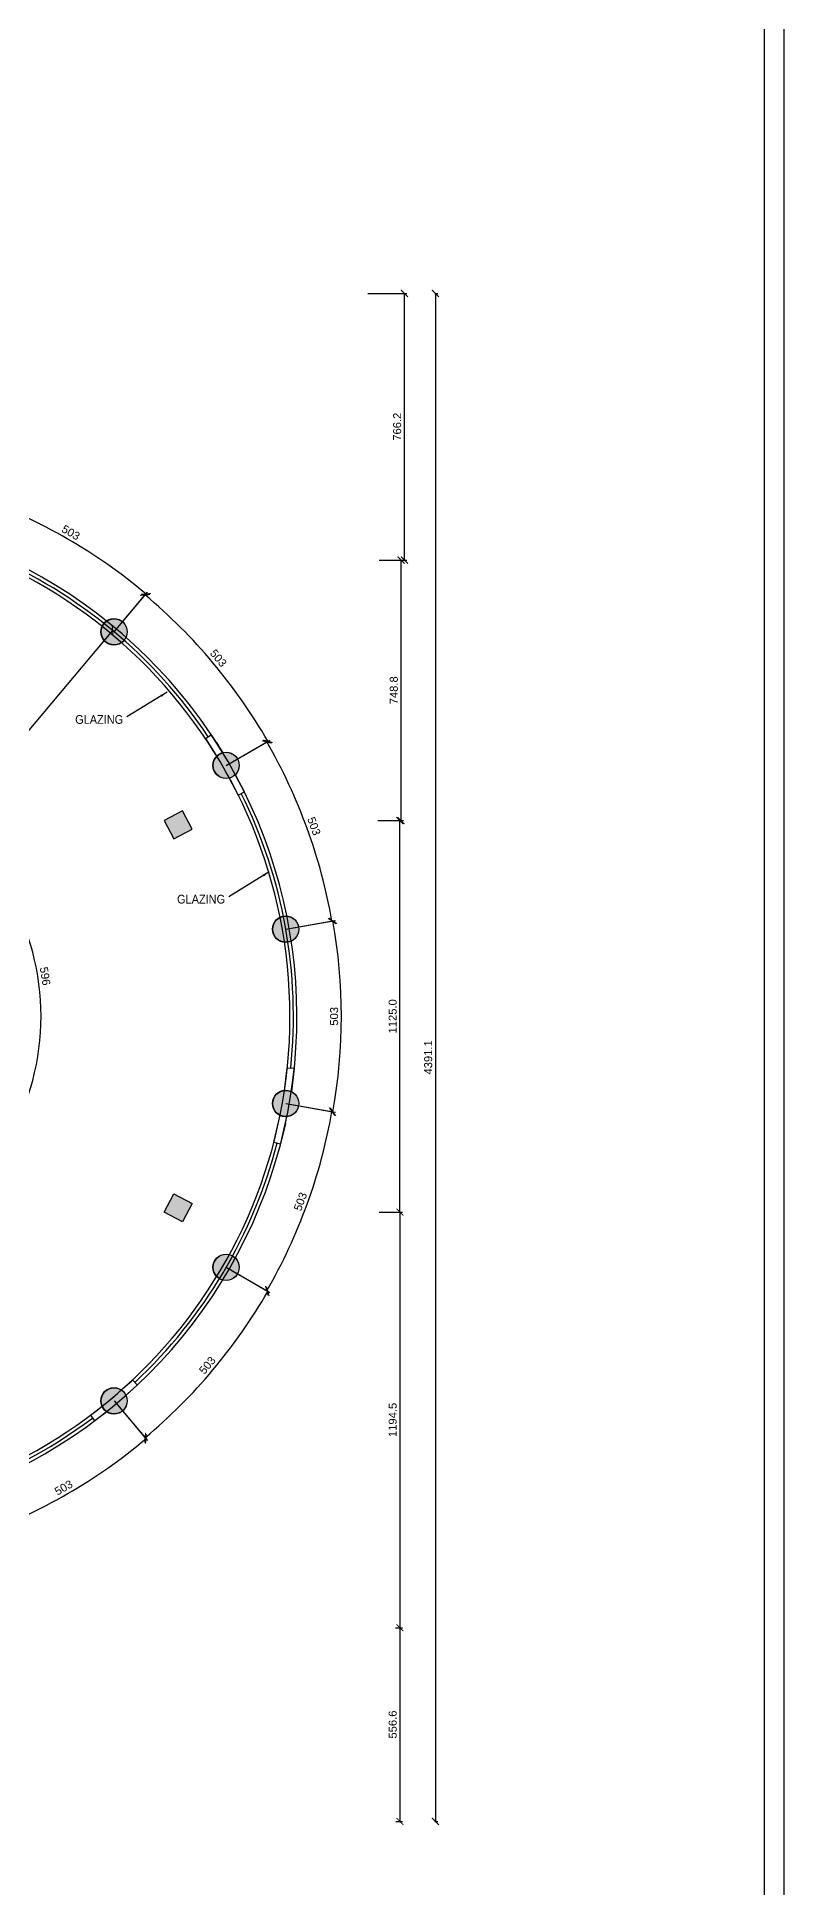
# Model space of a CAD drawing. Extents: x 53439 to 79867, y -144071 to -73305.
# Drawn here: x 72122 to 74269, y -141365 to -136049 of the extents above; entities that cross this region are included whole.
import ezdxf

# ---------------------------------------------------------------- set-up
doc = ezdxf.new("R2010")
doc.units = 0
doc.header["$LTSCALE"] = 0.1
doc.header["$MEASUREMENT"] = 0
doc.header["$PDMODE"] = 35
doc.header["$PDSIZE"] = -0.8
doc.layers.get('DEFPOINTS').update_dxf_attribs({"linetype": 'CONTINUOUS'})
for name, color, linetype in [('BOR', 200, 'CONTINUOUS'), ('BOR1', 230, 'CONTINUOUS'), ('COR_HA', 40, 'CONTINUOUS'), ('HAT', 253, 'CONTINUOUS'), ('LAYER4', 130, 'CONTINUOUS'), ('TEXT', 7, 'CONTINUOUS'), ('THIN_HA', 253, 'CONTINUOUS'), ('WALL', 6, 'CONTINUOUS'), ('WIN', 102, 'CONTINUOUS')]:
    doc.layers.add(name, color=color, linetype=linetype)
doc.styles.add('1MM', font='arial.ttf')
doc.styles.add('DUTCH', font='arial.ttf')
doc.dimstyles.new('KRI', dxfattribs={"dimtxt": 23, "dimasz": 20, "dimexe": 7, "dimexo": 0, "dimgap": 9, "dimtad": 1, "dimdec": 1, "dimzin": 1, "dimtxsty": '1MM', "dimblk": 'ARCHTICK', "dimcen": 0.5, "dimclrd": 252, "dimclre": 252, "dimclrt": 7, "dimaunit": 1, "dimadec": 8, "dimazin": 3, "dimtfac": 1, "dimtdec": 1, "dimtmove": 0, "dimatfit": 3})

# ---------------------------------------------------------------- blocks, each defined once
blk = doc.blocks.new('_ARCHTICK')
at = {"layer": 'WALL', "color": 0, "const_width": 0.15}
blk.add_lwpolyline([(-0.5, -0.5), (0.5, 0.5)], dxfattribs=at)
blk = doc.blocks.new('*D345')
at = {"layer": 'DEFPOINTS', "color": 0, "linetype": 'CONTINUOUS', "ltscale": 0.1}
for p in [(71910.2, -137507.8, 0), (72287.6, -137539.4), (72344, -137758.3, 0), (71416.8, -138863.3, 0)]:
    blk.add_point(p, dxfattribs=at)
at = {"layer": 'LAYER4', "color": 252, "ltscale": 0.1}
for p, q in [((71910.2, -137507.8), (71961.2, -137367.6)), ((72344, -137758.3), (72439.9, -137644))]:
    blk.add_line(p, q, dxfattribs=at)
blk.add_arc((71416.8, -138863.3), 1584.7, 50, 70, dxfattribs=at)
at = {"layer": 'LAYER4', "color": 252, "linetype": 'CONTINUOUS', "ltscale": 0.1, "xscale": 20, "yscale": 20, "zscale": 20}
for p, rotation in [((71958.8, -137374.2), 159.9999999999972), ((72435.4, -137649.4), 319.9999999999914)]:
    blk.add_blockref('_ARCHTICK', p, dxfattribs=dict(at, rotation=rotation))
at = {"layer": 'LAYER4', "color": 7, "linetype": 'CONTINUOUS', "ltscale": 0.1, "insert": (72219.5, -137473), "char_height": 23, "attachment_point": 5, "rotation": 330, "style": '1MM'}
blk.add_mtext('503', dxfattribs=at)
blk = doc.blocks.new('*D346')
at = {"layer": 'DEFPOINTS', "color": 0, "linetype": 'CONTINUOUS', "ltscale": 0.1}
for p in [(72344, -137758.3, 0), (72684.8, -137919.4), (72666, -138142.1, 0), (71416.8, -138863.3, 0)]:
    blk.add_point(p, dxfattribs=at)
at = {"layer": 'LAYER4', "color": 252, "ltscale": 0.1}
for p, q in [((72344, -137758.3), (72437.4, -137647)), ((72666, -138142.1), (72791.9, -138069.5))]:
    blk.add_line(p, q, dxfattribs=at)
blk.add_arc((71416.8, -138863.3), 1580.8, 30, 50, dxfattribs=at)
at = {"layer": 'LAYER4', "color": 252, "linetype": 'CONTINUOUS', "ltscale": 0.1, "xscale": 20, "yscale": 20, "zscale": 20}
for p, rotation in [((72432.9, -137652.4), 139.9999999999722), ((72785.8, -138073), 300.0000000000213)]:
    blk.add_blockref('_ARCHTICK', p, dxfattribs=dict(at, rotation=rotation))
at = {"layer": 'LAYER4', "color": 7, "linetype": 'CONTINUOUS', "ltscale": 0.1, "insert": (72643.6, -137833.9), "char_height": 23, "attachment_point": 5, "rotation": 310, "style": '1MM'}
blk.add_mtext('503', dxfattribs=at)
blk = doc.blocks.new('*D347')
at = {"layer": 'DEFPOINTS', "color": 0, "linetype": 'CONTINUOUS', "ltscale": 0.1}
for p in [(72345.5, -137759.6, 0), (71777.8, -138422.2), (71783.8, -138427.2)]:
    blk.add_point(p, dxfattribs=at)
at = {"layer": 'LAYER4', "color": 252, "ltscale": 0.1}
for p, q in [((72339.6, -137754.6), (71777.8, -138422.2)), ((72345.5, -137759.6), (72334.2, -137750.1)), ((71783.8, -138427.2), (71772.5, -138417.7))]:
    blk.add_line(p, q, dxfattribs=at)
at = {"layer": 'LAYER4', "color": 252, "linetype": 'CONTINUOUS', "ltscale": 0.1, "xscale": 20, "yscale": 20, "zscale": 20}
for p, rotation in [((72339.6, -137754.6), 49.92149634210328), ((71777.8, -138422.2), 229.9214963421033)]:
    blk.add_blockref('_ARCHTICK', p, dxfattribs=dict(at, rotation=rotation))
at = {"layer": 'LAYER4', "color": 7, "linetype": 'CONTINUOUS', "ltscale": 0.1, "insert": (72042.8, -138075), "char_height": 23, "attachment_point": 5, "rotation": 49.9215, "style": '1MM'}
blk.add_mtext('872.5', dxfattribs=at)
blk = doc.blocks.new('*D350')
at = {"layer": 'DEFPOINTS', "color": 0, "linetype": 'CONTINUOUS', "ltscale": 0.1}
for p in [(71416.8, -138863.3, 0), (72344, -139968.4, 0), (71910.2, -140218.9, 0), (72128, -140279.5)]:
    blk.add_point(p, dxfattribs=at)
at = {"layer": 'LAYER4', "color": 252, "ltscale": 0.1}
for p, q in [((72344, -139968.4), (72439.9, -140082.7)), ((71910.2, -140218.9), (71961.2, -140359))]:
    blk.add_line(p, q, dxfattribs=at)
blk.add_arc((71416.8, -138863.3), 1584.7, 290, 310, dxfattribs=at)
at = {"layer": 'LAYER4', "color": 252, "linetype": 'CONTINUOUS', "ltscale": 0.1, "xscale": 20, "yscale": 20, "zscale": 20}
for p, rotation in [((72435.4, -140077.3), 40.00000000000881), ((71958.8, -140352.5), 200.0000000000022)]:
    blk.add_blockref('_ARCHTICK', p, dxfattribs=dict(at, rotation=rotation))
at = {"layer": 'LAYER4', "color": 7, "linetype": 'CONTINUOUS', "ltscale": 0.1, "insert": (72198.8, -140217.8), "char_height": 23, "attachment_point": 5, "rotation": 30, "style": '1MM'}
blk.add_mtext('503', dxfattribs=at)
blk = doc.blocks.new('*D351')
at = {"layer": 'DEFPOINTS', "color": 0, "linetype": 'CONTINUOUS', "ltscale": 0.1}
for p in [(71416.8, -138863.3, 0), (72666, -139584.6, 0), (72344, -139968.4, 0), (72566.6, -139948.1)]:
    blk.add_point(p, dxfattribs=at)
at = {"layer": 'LAYER4', "color": 252, "ltscale": 0.1}
for p, q in [((72666, -139584.6), (72791.9, -139657.2)), ((72344, -139968.4), (72437.4, -140079.7))]:
    blk.add_line(p, q, dxfattribs=at)
blk.add_arc((71416.8, -138863.3), 1580.8, 310, 330, dxfattribs=at)
at = {"layer": 'LAYER4', "color": 252, "linetype": 'CONTINUOUS', "ltscale": 0.1, "xscale": 20, "yscale": 20, "zscale": 20}
for p, rotation in [((72785.8, -139653.7), 59.99999999997981), ((72432.9, -140074.3), 220.000000000029)]:
    blk.add_blockref('_ARCHTICK', p, dxfattribs=dict(at, rotation=rotation))
at = {"layer": 'LAYER4', "color": 7, "linetype": 'CONTINUOUS', "ltscale": 0.1, "insert": (72611.9, -139866.1), "char_height": 23, "attachment_point": 5, "rotation": 50, "style": '1MM'}
blk.add_mtext('503', dxfattribs=at)
blk = doc.blocks.new('*D352')
at = {"layer": 'DEFPOINTS', "color": 0, "linetype": 'CONTINUOUS', "ltscale": 0.1}
for p in [(71416.8, -138863.3), (72837.4, -139113.8), (72865, -139488), (72666, -139584.6)]:
    blk.add_point(p, dxfattribs=at)
at = {"layer": 'LAYER4', "color": 252, "ltscale": 0.1}
for p, q in [((72837.4, -139113.8), (72976.9, -139138.4)), ((72666, -139584.6), (72788.8, -139655.4))]:
    blk.add_line(p, q, dxfattribs=at)
blk.add_arc((71416.8, -138863.3), 1577.2, 330, 350, dxfattribs=at)
at = {"layer": 'LAYER4', "color": 252, "linetype": 'CONTINUOUS', "ltscale": 0.1, "xscale": 20, "yscale": 20, "zscale": 20}
for p, rotation in [((72970, -139137.2), 79.99999999994489), ((72782.7, -139651.9), 240.0000000000382)]:
    blk.add_blockref('_ARCHTICK', p, dxfattribs=dict(at, rotation=rotation))
at = {"layer": 'LAYER4', "color": 7, "linetype": 'CONTINUOUS', "ltscale": 0.1, "insert": (72879.4, -139395.7), "char_height": 23, "attachment_point": 5, "rotation": 70, "style": '1MM'}
blk.add_mtext('503', dxfattribs=at)
blk = doc.blocks.new('*D353')
at = {"layer": 'DEFPOINTS', "color": 0, "linetype": 'CONTINUOUS', "ltscale": 0.1}
for p in [(72837.4, -138612.9), (71416.8, -138863.3), (72994.3, -138955.2), (72837.4, -139113.8)]:
    blk.add_point(p, dxfattribs=at)
at = {"layer": 'LAYER4', "color": 252, "ltscale": 0.1}
for p, q in [((72837.4, -138612.9), (72979.9, -138587.7)), ((72837.4, -139113.8), (72979.9, -139139))]:
    blk.add_line(p, q, dxfattribs=at)
blk.add_arc((71416.8, -138863.3), 1580.2, 350, 10, dxfattribs=at)
at = {"layer": 'LAYER4', "color": 252, "linetype": 'CONTINUOUS', "ltscale": 0.1, "xscale": 20, "yscale": 20, "zscale": 20}
for p, rotation in [((72973, -138588.9), 100.0000000000031), ((72973, -139137.7), 260.0000000000002)]:
    blk.add_blockref('_ARCHTICK', p, dxfattribs=dict(at, rotation=rotation))
at = {"layer": 'LAYER4', "color": 7, "linetype": 'CONTINUOUS', "ltscale": 0.1, "insert": (72976.3, -138863.3), "char_height": 23, "attachment_point": 5, "rotation": 90, "style": '1MM'}
blk.add_mtext('503', dxfattribs=at)
blk = doc.blocks.new('*D354')
at = {"layer": 'DEFPOINTS', "color": 0, "linetype": 'CONTINUOUS', "ltscale": 0.1}
for p in [(72666, -138142.1), (72927.7, -138411), (72837.4, -138612.9), (71416.8, -138863.3)]:
    blk.add_point(p, dxfattribs=at)
at = {"layer": 'LAYER4', "color": 252, "ltscale": 0.1}
for p, q in [((72666, -138142.1), (72788.8, -138071.3)), ((72837.4, -138612.9), (72976.9, -138588.3))]:
    blk.add_line(p, q, dxfattribs=at)
blk.add_arc((71416.8, -138863.3), 1577.2, 10, 30, dxfattribs=at)
at = {"layer": 'LAYER4', "color": 252, "linetype": 'CONTINUOUS', "ltscale": 0.1, "xscale": 20, "yscale": 20, "zscale": 20}
for p, rotation in [((72782.7, -138074.8), 119.9999999999633), ((72970, -138589.5), 280.0000000000557)]:
    blk.add_blockref('_ARCHTICK', p, dxfattribs=dict(at, rotation=rotation))
at = {"layer": 'LAYER4', "color": 7, "linetype": 'CONTINUOUS', "ltscale": 0.1, "insert": (72918.4, -138316.8), "char_height": 23, "attachment_point": 5, "rotation": 290, "style": '1MM'}
blk.add_mtext('503', dxfattribs=at)
blk = doc.blocks.new('*D356')
at = {"layer": 'DEFPOINTS', "color": 0, "linetype": 'CONTINUOUS', "ltscale": 0.1}
for p in [(71910.4, -138578.3, 0), (71416.8, -138863.3, 0), (72123, -138987.9), (71910.4, -139148.3, 0)]:
    blk.add_point(p, dxfattribs=at)
at = {"layer": 'LAYER4', "color": 252, "ltscale": 0.1}
for p, q in [((71910.4, -138578.3), (72043.9, -138501.3)), ((71910.4, -139148.3), (72043.9, -139225.4))]:
    blk.add_line(p, q, dxfattribs=at)
blk.add_arc((71416.8, -138863.3), 717.1, 330, 30, dxfattribs=at)
at = {"layer": 'LAYER4', "color": 252, "linetype": 'CONTINUOUS', "ltscale": 0.1, "xscale": 20, "yscale": 20, "zscale": 20}
for p, rotation in [((72037.9, -138504.8), 120.0000000000158), ((72037.9, -139221.9), 239.9999999999823)]:
    blk.add_blockref('_ARCHTICK', p, dxfattribs=dict(at, rotation=rotation))
at = {"layer": 'LAYER4', "color": 7, "linetype": 'CONTINUOUS', "ltscale": 0.1, "insert": (72145.6, -138747.8), "char_height": 23, "attachment_point": 5, "rotation": 279.0071, "style": '1MM'}
blk.add_mtext('596', dxfattribs=at)
blk = doc.blocks.new('Y54Y')
at = {"layer": 'COR_HA', "linetype": 'CONTINUOUS', "ltscale": 0.1}
blk.add_hatch(color=1, dxfattribs=at).paths.add_polyline_path([(-4795.471, -1150.953), (-4796.071, -1150.953), (-4796.071, -1151.553), (-4795.471, -1151.553)])
at = {"layer": 'COR_HA', "color": 1, "linetype": 'CONTINUOUS', "ltscale": 0.1}
for p, q in [((-4796.071, -1150.953), (-4795.471, -1150.953)), ((-4796.071, -1151.553), (-4796.071, -1150.953)), ((-4795.471, -1150.953), (-4795.471, -1151.553)), ((-4795.471, -1151.553), (-4796.071, -1151.553))]:
    blk.add_line(p, q, dxfattribs=at)
blk = doc.blocks.new('YTJ')
at = {"layer": 'THIN_HA', "color": 1, "linetype": 'CONTINUOUS'}
for p, rotation in [((-5957.475, 3657.151, 0), 89.99999999985319), ((-3589.281, 3625.752, 0), 62.34754382637969), ((-5957.693, 3632.302, 0), 89.99999999985319)]:
    blk.add_blockref('Y54Y', p, dxfattribs=dict(at, rotation=rotation))
at = {"layer": 'THIN_HA', "color": 1, "linetype": 'CONTINUOUS', "xscale": -1, "rotation": 117.6524561736203}
blk.add_blockref('Y54Y', (-3589.281, -5927.84, 0), dxfattribs=at)
blk = doc.blocks.new('*D395')
at = {"layer": 'DEFPOINTS', "color": 0, "linetype": 'CONTINUOUS', "ltscale": 0.1}
for p in [(73102, -138300.8), (73165.4, -138300.8), (73105.3, -139425.8)]:
    blk.add_point(p, dxfattribs=at)
at = {"layer": 'WIN', "color": 252, "linetype": 'CONTINUOUS', "ltscale": 0.1}
for p, q in [((73102, -138300.8), (73172.4, -138300.8)), ((73165.4, -139425.8), (73165.4, -138300.8)), ((73105.3, -139425.8), (73172.4, -139425.8))]:
    blk.add_line(p, q, dxfattribs=at)
at = {"layer": 'WIN', "color": 252, "linetype": 'CONTINUOUS', "ltscale": 0.1, "xscale": 20, "yscale": 20, "zscale": 20}
for p, rotation in [((73165.4, -138300.8), 90), ((73165.4, -139425.8), 270)]:
    blk.add_blockref('_ARCHTICK', p, dxfattribs=dict(at, rotation=rotation))
at = {"layer": 'WIN', "color": 7, "linetype": 'CONTINUOUS', "ltscale": 0.1, "insert": (73144.6, -138863.3), "char_height": 23, "attachment_point": 5, "rotation": 90, "style": '1MM'}
blk.add_mtext('1125.0', dxfattribs=at)
blk = doc.blocks.new('*D396')
at = {"layer": 'DEFPOINTS', "color": 0, "linetype": 'CONTINUOUS', "ltscale": 0.1}
for p in [(73105.3, -137552, 389.8), (73168.6, -137552), (73102, -138300.8)]:
    blk.add_point(p, dxfattribs=at)
at = {"layer": 'WIN', "color": 252, "linetype": 'CONTINUOUS', "ltscale": 0.1}
for p, q in [((73105.3, -137552), (73175.6, -137552)), ((73168.6, -138300.8), (73168.6, -137552)), ((73102, -138300.8), (73175.6, -138300.8))]:
    blk.add_line(p, q, dxfattribs=at)
at = {"layer": 'WIN', "color": 252, "linetype": 'CONTINUOUS', "ltscale": 0.1, "xscale": 20, "yscale": 20, "zscale": 20}
for p, rotation in [((73168.6, -137552), 90), ((73168.6, -138300.8), 270)]:
    blk.add_blockref('_ARCHTICK', p, dxfattribs=dict(at, rotation=rotation))
at = {"layer": 'WIN', "color": 7, "linetype": 'CONTINUOUS', "ltscale": 0.1, "insert": (73147.9, -137926.4), "char_height": 23, "attachment_point": 5, "rotation": 90, "style": '1MM'}
blk.add_mtext('748.8', dxfattribs=at)
blk = doc.blocks.new('*D397')
at = {"layer": 'DEFPOINTS', "color": 0, "linetype": 'CONTINUOUS', "ltscale": 0.1}
for p in [(73072.7, -136785.8), (73178.3, -136785.8), (73105.3, -137552, 389.8)]:
    blk.add_point(p, dxfattribs=at)
at = {"layer": 'WIN', "color": 252, "linetype": 'CONTINUOUS', "ltscale": 0.1}
for p, q in [((73072.7, -136785.8), (73185.3, -136785.8)), ((73178.3, -137552), (73178.3, -136785.8)), ((73105.3, -137552), (73185.3, -137552))]:
    blk.add_line(p, q, dxfattribs=at)
at = {"layer": 'WIN', "color": 252, "linetype": 'CONTINUOUS', "ltscale": 0.1, "xscale": 20, "yscale": 20, "zscale": 20}
for p, rotation in [((73178.3, -136785.8), 90), ((73178.3, -137552), 270)]:
    blk.add_blockref('_ARCHTICK', p, dxfattribs=dict(at, rotation=rotation))
at = {"layer": 'WIN', "color": 7, "linetype": 'CONTINUOUS', "ltscale": 0.1, "insert": (73157.5, -137168.9), "char_height": 23, "attachment_point": 5, "rotation": 90, "style": '1MM'}
blk.add_mtext('766.2', dxfattribs=at)
blk = doc.blocks.new('*D398')
at = {"layer": 'DEFPOINTS', "color": 0, "linetype": 'CONTINUOUS', "ltscale": 0.1}
for p in [(73265.5, -136785.8), (73265.5, -141176.9, 0), (73267.5, -141176.9)]:
    blk.add_point(p, dxfattribs=at)
at = {"layer": 'WIN', "color": 252, "linetype": 'CONTINUOUS', "ltscale": 0.1}
for p, q in [((73265.5, -136785.8), (73274.5, -136785.8)), ((73267.5, -136785.8), (73267.5, -141176.9)), ((73265.5, -141176.9), (73274.5, -141176.9))]:
    blk.add_line(p, q, dxfattribs=at)
at = {"layer": 'WIN', "color": 252, "linetype": 'CONTINUOUS', "ltscale": 0.1, "xscale": 20, "yscale": 20, "zscale": 20}
for p, rotation in [((73267.5, -136785.8), 90), ((73267.5, -141176.9), 270)]:
    blk.add_blockref('_ARCHTICK', p, dxfattribs=dict(at, rotation=rotation))
at = {"layer": 'WIN', "color": 7, "linetype": 'CONTINUOUS', "ltscale": 0.1, "insert": (73246.7, -138981.4), "char_height": 23, "attachment_point": 5, "rotation": 90, "style": '1MM'}
blk.add_mtext('4391.1', dxfattribs=at)
blk = doc.blocks.new('*D401')
at = {"layer": 'DEFPOINTS', "color": 0, "linetype": 'CONTINUOUS', "ltscale": 0.1}
for p in [(73105.3, -139425.8, -10.8), (73105.3, -140620.3, -10.8), (73165.4, -140620.3)]:
    blk.add_point(p, dxfattribs=at)
at = {"layer": 'HAT', "color": 252, "ltscale": 0.1}
for p, q in [((73153.1, -139425.8), (73172.4, -139425.8)), ((73165.4, -139425.8), (73165.4, -140620.3)), ((73153.1, -140620.3), (73172.4, -140620.3))]:
    blk.add_line(p, q, dxfattribs=at)
at = {"layer": 'HAT', "color": 252, "linetype": 'CONTINUOUS', "ltscale": 0.1, "xscale": 20, "yscale": 20, "zscale": 20}
for p, rotation in [((73165.4, -139425.8), 90), ((73165.4, -140620.3), 270)]:
    blk.add_blockref('_ARCHTICK', p, dxfattribs=dict(at, rotation=rotation))
at = {"layer": 'HAT', "color": 7, "linetype": 'CONTINUOUS', "ltscale": 0.1, "insert": (73144.6, -140023.1), "char_height": 23, "attachment_point": 5, "rotation": 90, "style": '1MM'}
blk.add_mtext('1194.5', dxfattribs=at)
blk = doc.blocks.new('*D402')
at = {"layer": 'DEFPOINTS', "color": 0, "linetype": 'CONTINUOUS', "ltscale": 0.1}
for p in [(73105.3, -140620.3, -10.8), (73110.9, -141176.9, -10.8), (73165.4, -141176.9)]:
    blk.add_point(p, dxfattribs=at)
at = {"layer": 'HAT', "color": 252, "ltscale": 0.1}
for p, q in [((73153.1, -140620.3), (73172.4, -140620.3)), ((73165.4, -140620.3), (73165.4, -141176.9)), ((73153.2, -141176.9), (73172.4, -141176.9))]:
    blk.add_line(p, q, dxfattribs=at)
at = {"layer": 'HAT', "color": 252, "linetype": 'CONTINUOUS', "ltscale": 0.1, "xscale": 20, "yscale": 20, "zscale": 20}
for p, rotation in [((73165.4, -140620.3), 90), ((73165.4, -141176.9), 270)]:
    blk.add_blockref('_ARCHTICK', p, dxfattribs=dict(at, rotation=rotation))
at = {"layer": 'HAT', "color": 7, "linetype": 'CONTINUOUS', "ltscale": 0.1, "insert": (73144.6, -140898.6), "char_height": 23, "attachment_point": 5, "rotation": 90, "style": '1MM'}
blk.add_mtext('556.6', dxfattribs=at)

msp = doc.modelspace()

# ---------------------------------------------------------------- hatches: boundary and pattern name
at = {"layer": 'LAYER4', "linetype": 'CONTINUOUS', "ltscale": 0.1}
h = msp.add_hatch(color=7, dxfattribs=at)
edge = h.paths.add_edge_path()
edge.add_arc((72344.03, -137758.33), 37.5, 0, 360)
h = msp.add_hatch(color=7, dxfattribs=at)
edge = h.paths.add_edge_path()
edge.add_arc((72666.05, -138142.09), 37.5, 0, 360)
h = msp.add_hatch(color=7, dxfattribs=at)
edge = h.paths.add_edge_path()
edge.add_arc((72837.39, -138612.86), 37.5, 0, 360)
h = msp.add_hatch(color=7, dxfattribs=at)
edge = h.paths.add_edge_path()
edge.add_arc((72837.39, -139113.83), 37.5, 0, 360)
h = msp.add_hatch(color=7, dxfattribs=at)
edge = h.paths.add_edge_path()
edge.add_arc((72666.05, -139584.59), 37.5, 0, 360)
h = msp.add_hatch(color=7, dxfattribs=at)
edge = h.paths.add_edge_path()
edge.add_arc((72344.03, -139968.36), 37.5, 0, 360)
at = {"layer": 'THIN_HA', "linetype": 'CONTINUOUS', "ltscale": 0.1}
h = msp.add_hatch(color=2, dxfattribs=at)
edge = h.paths.add_edge_path()
edge.add_arc((72343.53, -137758.33), 38, 0, 360)
h = msp.add_hatch(color=2, dxfattribs=at)
edge = h.paths.add_edge_path()
edge.add_arc((72665.55, -138142.09), 38, 0, 360)
h = msp.add_hatch(color=2, dxfattribs=at)
edge = h.paths.add_edge_path()
edge.add_arc((72836.89, -138612.86), 38, 0, 360)
h = msp.add_hatch(color=2, dxfattribs=at)
edge = h.paths.add_edge_path()
edge.add_arc((72836.89, -139113.83), 38, 0, 360)
h = msp.add_hatch(color=2, dxfattribs=at)
edge = h.paths.add_edge_path()
edge.add_arc((72665.55, -139584.59), 38, 0, 360)
h = msp.add_hatch(color=2, dxfattribs=at)
edge = h.paths.add_edge_path()
edge.add_arc((72343.53, -139968.36), 38, 0, 360)

# ---------------------------------------------------------------- linework, layer by layer
at = {"layer": 'BOR'}
msp.add_lwpolyline([(74212.79, -134889.08), (58004.97, -134889.08), (58004.97, -143080.37), (74212.79, -143080.37)], close=True, dxfattribs=at)
at = {"layer": 'BOR1'}
msp.add_lwpolyline([(74269.31, -134832.56), (57948.44, -134832.56), (57948.44, -143136.89), (74269.31, -143136.89)], close=True, dxfattribs=at)
at = {"layer": 'COR_HA', "linetype": 'CONTINUOUS', "ltscale": 0.1}
for start, end in [(33.86, 66.75627), (33.86, 66.75627), (354.09487, 26.35648), (354.09487, 26.35648), (313.16731, 345.39843), (270, 306.83327)]:
    msp.add_arc((71416.8, -138863.34, -10.81), 1442.5, start, end, dxfattribs=at)
at = {"layer": 'LAYER4', "color": 7, "linetype": 'CONTINUOUS', "ltscale": 0.1}
for centre in [(72344.03, -137758.33, -10.81), (72666.05, -138142.09, -10.81), (72837.39, -138612.86, -10.81), (72837.39, -139113.83, -10.81), (72666.05, -139584.59, -10.81), (72344.03, -139968.36, -10.81)]:
    msp.add_circle(centre, 37.5, dxfattribs=at)
at = {"layer": 'THIN_HA', "color": 2, "linetype": 'CONTINUOUS', "ltscale": 0.1}
for centre in [(72343.53, -137758.33, -10.81), (72665.55, -138142.09, -10.81), (72836.89, -138612.86, -10.81), (72836.89, -139113.83, -10.81), (72665.55, -139584.59, -10.81), (72343.53, -139968.36, -10.81)]:
    msp.add_circle(centre, 38, dxfattribs=at)
at = {"layer": 'WALL', "linetype": 'CONTINUOUS', "ltscale": 0.1}
for p, q in [((72606.4, -138065.27, -10.81), (72622.92, -138054, -10.81)), ((72606.4, -138065.27, -10.81), (72625.18, -138093.84, -10.81)), ((72623.11, -138054.28, -10.81), (72637.6, -138076.31, -10.81)), ((72625.18, -138093.84, -10.81), (72637.31, -138113.4, -10.81)), ((72637.31, -138113.4, -10.81), (72638.99, -138116.13, -10.81)), ((72637.77, -138076.58, -10.81), (72648.19, -138093, -10.81)), ((72648.31, -138093.18, -10.81), (72654.31, -138102.86, -10.81)), ((72654.36, -138102.95, -10.81), (72656.04, -138105.68, -10.81)), ((72703.26, -138188.97, -10.81), (72692.45, -138168.73, -10.81)), ((72675, -138178.51, -10.81), (72700.4, -138227.38, -10.81)), ((72700.4, -138227.38, -10.81), (72718.32, -138218.5, -10.81)), ((72710.12, -138202.21, -10.81), (72703.26, -138188.97, -10.81)), ((72718.32, -138218.5, -10.81), (72710.12, -138202.21, -10.81)), ((72833.85, -139076.5, -10.81), (72841.69, -139010.86, -10.81)), ((72841.69, -139010.86, -10.81), (72861.61, -139012.64, -10.81)), ((72861.61, -139012.64, -10.81), (72853.3, -139079.88, -10.81)), ((72803.04, -139224.47, -10.81), (72820.84, -139147.48, -10.81)), ((72836.37, -139170.91, -10.81), (72822.39, -139229.51, -10.81)), ((72836.37, -139170.91, -10.81), (72840.49, -139151.2, -10.81)), ((72803.04, -139224.47, -10.81), (72822.39, -139229.51, -10.81)), ((72353.35, -139947.29, -10.81), (72396.78, -139908.19, -10.81)), ((72366.73, -139962.16, -10.81), (72410.16, -139923.06, -10.81)), ((72396.78, -139908.19, -10.81), (72410.55, -139922.7, -10.81)), ((72300.57, -139990.74, -10.81), (72323.23, -139972.6, -10.81)), ((72323.23, -139972.6, -10.81), (72353.35, -139947.29, -10.81)), ((72275.57, -140009.89, -10.81), (72300.57, -139990.74, -10.81)), ((72275.57, -140009.89, -10.81), (72287.56, -140025.9, -10.81)), ((72287.74, -140025.77, -10.81), (72312.73, -140006.61, -10.81)), ((72313.07, -140006.35, -10.81), (72335.72, -139988.22, -10.81))]:
    msp.add_line(p, q, dxfattribs=at)
at = {"layer": 'WIN'}
for radius, start, end in [(1452.5, 270, 90.39447), (1432.5, 271.46579, 88.5586)]:
    msp.add_arc((71416.8, -138863.34, -10.81), radius, start, end, dxfattribs=at)

# ---------------------------------------------------------------- block references
at = {"layer": 'THIN_HA', "color": 2, "linetype": 'CONTINUOUS', "xscale": 100, "yscale": 100, "zscale": 100}
msp.add_blockref('YTJ', (552055.47, -23758.93, -10.81), dxfattribs=at)

# ---------------------------------------------------------------- texts
at = {"layer": 'TEXT', "style": 'DUTCH', "width": 0.9}
for p in [(72231.98, -138022.7, 0), (72524.83, -138539.14, 0)]:
    msp.add_text('GLAZING', height=25, dxfattribs=at).set_placement(p)

# ---------------------------------------------------------------- dimensions: what is measured, and where the dimension line sits
at = {"layer": 'HAT', "color": 1, "linetype": 'CONTINUOUS', "ltscale": 0.1}
for base, p1, p2, override, picture, middle in [((73165.36, -140620.34), (73105.28, -139425.84, -10.81), (73105.28, -140620.34, -10.81), {"dimfxl": 12.5, "dimfxlon": 1}, '*D401', (73144.62, -140023.09)), ((73165.36, -141176.9), (73105.28, -140620.34, -10.81), (73110.94, -141176.9, -10.81), {"dimtmove": 1, "dimfxl": 12.5, "dimfxlon": 1}, '*D402', (73144.62, -140898.62))]:
    dim = msp.add_linear_dim(base=base, p1=p1, p2=p2, angle=90, dimstyle='KRI', override=override, dxfattribs=at)
    dim.commit()
    dim.dimension.update_dxf_attribs({"geometry": picture, "text_midpoint": middle})
at = {"layer": 'LAYER4', "color": 120, "linetype": 'CONTINUOUS', "ltscale": 0.1}
for base, p1, p2, picture, middle in [((72287.61, -137539.35, -10.81), (72344.03, -137758.33, -10.81), (71910.17, -137507.84, -10.81), '*D345', (72219.53, -137472.99, -10.81)), ((72684.78, -137919.37, -10.81), (72666.05, -138142.09, -10.81), (72344.03, -137758.33, -10.81), '*D346', (72643.65, -137833.9, -10.81)), ((72927.73, -138411, -10.81), (72837.39, -138612.86, -10.81), (72666.05, -138142.09, -10.81), '*D354', (72918.37, -138316.82, -10.81)), ((72994.34, -138955.23, -10.81), (72837.39, -139113.83, -10.81), (72837.39, -138612.86, -10.81), '*D353', (72976.26, -138863.34, -10.81)), ((72128.01, -140279.48, -10.81), (72344.03, -139968.36, -10.81), (71910.17, -140218.85, -10.81), '*D350', (72198.77, -140217.76, -10.81)), ((72566.62, -139948.14, -10.81), (72666.05, -139584.59, -10.81), (72344.03, -139968.36, -10.81), '*D351', (72611.85, -139866.11, -10.81)), ((72865, -139488.04, -10.81), (72837.39, -139113.83, -10.81), (72666.05, -139584.59, -10.81), '*D352', (72879.38, -139395.68, -10.81))]:
    dim = msp.add_angular_dim_3p(base=base, center=(71416.8, -138863.34, -10.81), p1=p1, p2=p2, text='503', dimstyle='KRI', override={"dimfxl": 0}, dxfattribs=at)
    dim.commit()
    dim.dimension.update_dxf_attribs({"geometry": picture, "text_midpoint": middle})
dim = msp.add_aligned_dim(p1=(72345.54, -137759.6, -10.81), p2=(71783.79, -138427.2, -10.81), distance=-7.78, dimstyle='KRI', override={"dimfxl": 0}, dxfattribs=at)
dim.commit()
dim.dimension.update_dxf_attribs({"geometry": '*D347', "text_midpoint": (72042.84, -138075.04, -10.81)})
dim = msp.add_angular_dim_3p(base=(72123.04, -138987.87, -10.81), center=(71416.8, -138863.34, -10.81), p1=(71910.44, -139148.34, -10.81), p2=(71910.44, -138578.34, -10.81), text='596', dimstyle='KRI', override={"dimfxl": 0}, dxfattribs=at)
dim.commit()
dim.dimension.update_dxf_attribs({"geometry": '*D356', "text_midpoint": (72125.09, -138751.07, -10.81), "dimtype": 133})
at = {"layer": 'WIN', "linetype": 'CONTINUOUS', "ltscale": 0.1}
for base, p1, p2, picture, middle in [((73178.25, -136785.84, -10.81), (73105.31, -137552.03, 379.02), (73072.67, -136785.84, -10.81), '*D397', (73157.51, -137168.94, -10.81)), ((73168.65, -137552.03, -10.81), (73102.02, -138300.84, -10.81), (73105.31, -137552.03, 379.02), '*D396', (73147.91, -137926.44, -10.81)), ((73165.36, -138300.84, -10.81), (73105.28, -139425.84, -10.81), (73102.02, -138300.84, -10.81), '*D395', (73144.62, -138863.34, -10.81))]:
    dim = msp.add_linear_dim(base=base, p1=p1, p2=p2, angle=90, dimstyle='KRI', override={"dimtmove": 1}, dxfattribs=at)
    dim.commit()
    dim.dimension.update_dxf_attribs({"geometry": picture, "text_midpoint": middle})
dim = msp.add_linear_dim(base=(73267.46, -141176.9, -10.81), p1=(73265.53, -136785.84, -10.81), p2=(73265.53, -141176.9, -10.81), angle=90, dimstyle='KRI', dxfattribs=at)
dim.commit()
dim.dimension.update_dxf_attribs({"geometry": '*D398', "text_midpoint": (73246.71, -138981.37, -10.81)})

# ---------------------------------------------------------------- leaders
at = {"layer": 'HAT', "color": 5, "linetype": 'CONTINUOUS', "ltscale": 0.1}
for points in [[(72496.52, -137931.77, 0), (72380.47, -138002.99, 0)], [(72789.37, -138448.21, 0), (72673.32, -138519.43, 0)]]:
    msp.add_leader(points, dimstyle='KRI', override={"dimgap": 9, "dimtad": 0, "dimfxl": 0}, dxfattribs=at)

doc.saveas('drawing.dxf')
